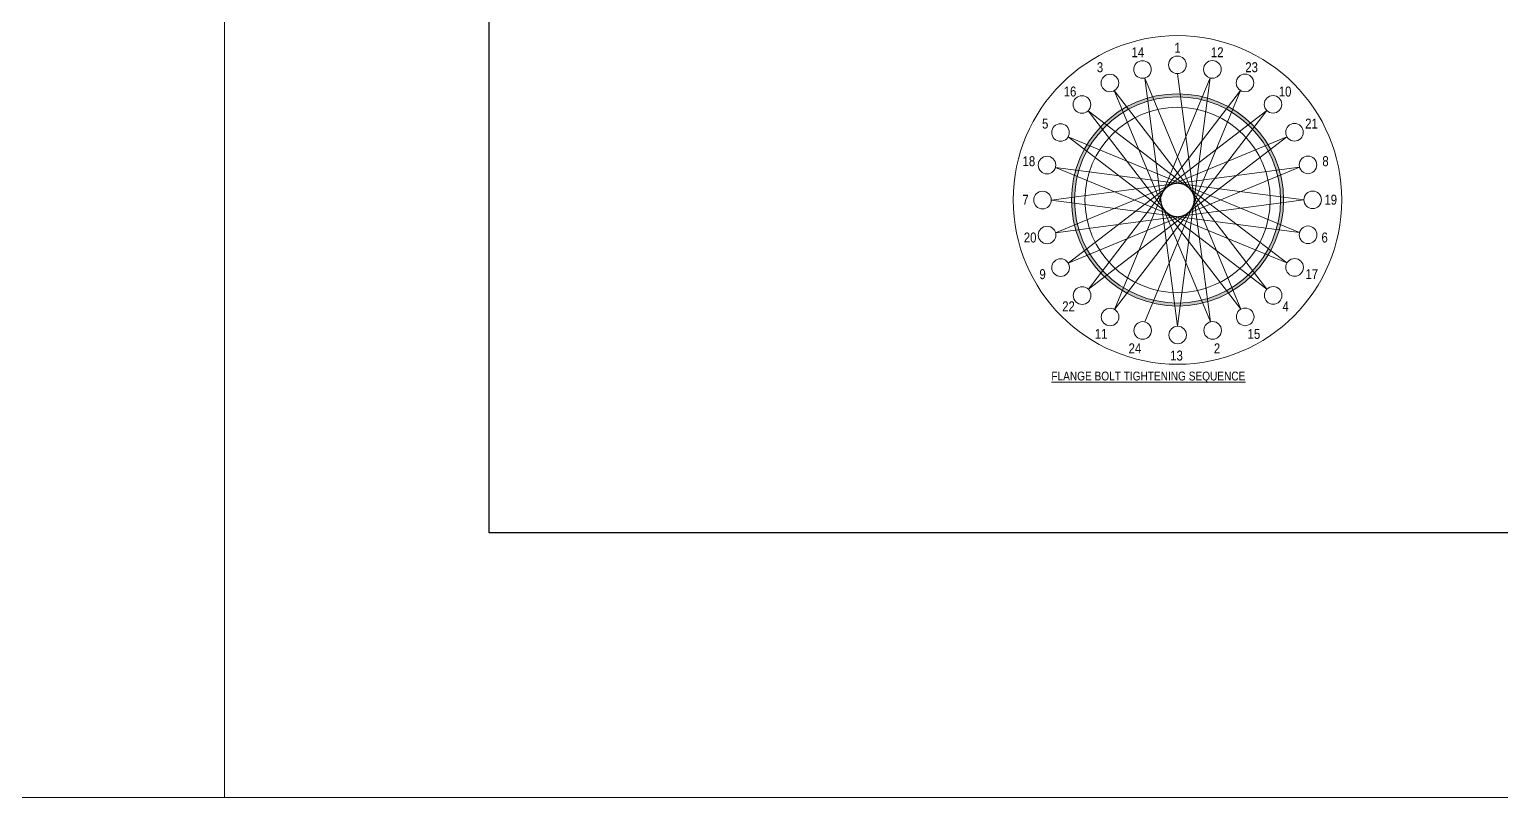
# Model space of a CAD drawing. Header units: inches. Extents: x 0 to 4744, y 0 to 4696.
# Drawn here: x 3813 to 4314, y 2075 to 2337 of the extents above; entities that cross this region are included whole.
import ezdxf

# ---------------------------------------------------------------- set-up
doc = ezdxf.new("R2010")
doc.units = ezdxf.units.IN
doc.header["$LTSCALE"] = 0.2
doc.header["$MEASUREMENT"] = 0
for name, color, linetype, lineweight in [('G-ANNO', 122, 'Continuous', 20), ('G-DIMS-JOG', 6, 'Continuous', 20), ('MS-LABL-1', 142, 'Continuous', 13), ('MS-LABL-2', 30, 'Continuous', 25), ('U-PIPE', 4, 'Continuous', 15), ('U-PIPE-FIK', 221, 'Continuous', 20)]:
    doc.layers.add(name, color=color, linetype=linetype, lineweight=lineweight)
doc.styles.get("Standard").update_dxf_attribs({"font": 'ARIALN.TTF'})

# ---------------------------------------------------------------- blocks, each defined once
blk = doc.blocks.new('*U11')
at = {"layer": 'U-PIPE-FIK'}
blk.add_circle((0, 0), 3, dxfattribs=at)
blk = doc.blocks.new('*U12')
at = {"layer": 'U-PIPE', "color": 0, "linetype": 'ByBlock', "lineweight": -2, "transparency": 16777216}
for p, rotation in [((517, 1124.17), 14.99999999999994), ((540.81, 1124.19), 345), ((505.91, 1119.57), 29.99999999999998), ((551.91, 1119.6), 329.9999999999999), ((496.38, 1112.25), 44.99999999999996), ((561.45, 1112.3), 314.9999999999999), ((489.08, 1102.71), 59.99999999999999), ((568.77, 1102.78), 299.9999999999999), ((484.49, 1091.61), 74.99999999999996), ((573.37, 1091.69), 285), ((482.94, 1079.7), 89.99999999999997), ((574.95, 1079.78), 269.9999999999999), ((484.51, 1067.8), 105), ((573.39, 1067.87), 255), ((489.12, 1056.71), 120), ((568.8, 1056.77), 240), ((496.44, 1047.18), 134.9999999999999), ((561.5, 1047.24), 225), ((505.97, 1039.88), 150), ((551.98, 1039.92), 209.9999999999999), ((517.07, 1035.29), 165), ((540.89, 1035.31), 194.9999999999999), ((528.98, 1033.74), 180)]:
    blk.add_blockref('*U11', p, dxfattribs=dict(at, rotation=rotation))
blk.add_blockref('*U11', (528.9, 1125.75), dxfattribs=at)

msp = doc.modelspace()

# ---------------------------------------------------------------- hatches: boundary and pattern name
at = {"layer": 'U-PIPE-FIK'}
h = msp.add_hatch(color=256, dxfattribs=at)
h.dxf.hatch_style = 1
h.paths.add_polyline_path([(4168.10981, 2278.86849, 1), (4240.37641, 2278.86849, 1)])
h.paths.add_polyline_path([(4239.34702, 2278.86849, -1), (4169.13919, 2278.86849, -1)], flags=16)
h.paths.add_polyline_path([(4235.79571, 2278.86844, -1), (4172.69062, 2278.86844, -1)], flags=0)

# ---------------------------------------------------------------- linework, layer by layer
at = {"layer": 'G-DIMS-JOG'}
for p, q in [((4182.77488, 2241.60882), (4215.33644, 2320.41488)), ((4204.28089, 2235.86652), (4193.07701, 2320.39535)), ((4204.20544, 2321.87037), (4215.40932, 2237.34154)), ((4182.70953, 2316.09034), (4234.67679, 2248.48817)), ((4225.71145, 2316.12806), (4193.14989, 2237.32201)), ((4167.02127, 2257.33481), (4234.62344, 2309.30207)), ((4225.7768, 2241.64655), (4173.80954, 2309.24872)), ((4166.98354, 2300.33673), (4245.7896, 2267.77517)), ((4241.46506, 2300.40208), (4173.86289, 2248.43482)), ((4161.24124, 2278.83072), (4245.77007, 2290.0346)), ((4241.50278, 2257.40016), (4162.69673, 2289.96172)), ((4247.24509, 2278.90617), (4162.71626, 2267.70229))]:
    msp.add_line(p, q, dxfattribs=at)
at = {"layer": 'G-DIMS-JOG', "ltscale": 15}
for p, q in [((4193.07701, 2320.39535), (4225.7768, 2241.64655)), ((4215.33644, 2320.41488), (4204.28089, 2235.86652)), ((4173.86289, 2248.43482), (4225.71145, 2316.12806)), ((4215.40932, 2237.34154), (4182.70953, 2316.09034)), ((4173.80954, 2309.24872), (4241.50278, 2257.40016)), ((4234.62344, 2309.30207), (4182.77488, 2241.60882)), ((4162.71626, 2267.70229), (4241.46506, 2300.40208)), ((4234.67679, 2248.48817), (4166.98354, 2300.33673)), ((4162.69673, 2289.96172), (4247.24509, 2278.90617)), ((4245.77007, 2290.0346), (4167.02127, 2257.33481)), ((4245.7896, 2267.77517), (4161.24124, 2278.83072))]:
    msp.add_line(p, q, dxfattribs=at)
at = {"layer": 'MS-LABL-1'}
for points in [[(3125.72583, 2748.11596), (3879.64546, 2748.11596), (3879.64546, 2075.33606), (3125.72583, 2075.33606)], [(3879.64546, 2748.11596), (4633.5651, 2748.11596), (4633.5651, 2075.33606), (3879.64546, 2075.33606)]]:
    msp.add_lwpolyline(points, close=True, dxfattribs=at)
at = {"layer": 'MS-LABL-2'}
msp.add_lwpolyline([(3969.7818, 2657.97963), (4543.42877, 2657.97963), (4543.42877, 2165.47239), (3969.7818, 2165.47239)], close=True, dxfattribs=at)
at = {"layer": 'U-PIPE-FIK'}
for centre, radius in [((4204.24311, 2278.86849), 55.95061), ((4204.24311, 2278.86849), 36.1333), ((4204.24311, 2278.86849), 35.10391), ((4204.24316, 2278.86844), 31.55255)]:
    msp.add_circle(centre, radius, dxfattribs=at)

# ---------------------------------------------------------------- block references
at = {"layer": 'U-PIPE'}
msp.add_blockref('*U12', (3675.3007, 1199.12577), dxfattribs=at)

# ---------------------------------------------------------------- texts
at = {"layer": 'G-ANNO'}
for s, width, gutter_width, insert, char_height, attachment_point in [('14', 79.3255633, 10, (4192.87456, 2330.84506), 3.375, 3), ('1', 79.3255633, 10, (4203.17016, 2332.3911), 3.375, 1), ('12', 79.3255633, 10, (4215.61165, 2330.84506), 3.375, 1), ('3', 79.3255633, 10, (4178.91486, 2325.7569), 3.375, 3), ('23', 79.3255633, 10, (4227.3176, 2325.7569), 3.375, 1), ('16', 79.3255633, 10, (4169.77751, 2317.47338), 3.375, 3), ('10', 79.3255633, 10, (4238.70871, 2317.47338), 3.375, 1), ('5', 79.3255633, 10, (4160.24275, 2306.559), 3.375, 3), ('21', 79.3255633, 10, (4247.71069, 2306.559), 3.375, 1), ('18', 79.3255633, 10, (4155.7673, 2293.75755), 3.375, 3), ('8', 79.3255633, 10, (4253.55618, 2293.75755), 3.375, 1), ('7', 79.3255633, 10, (4153.52981, 2280.63193), 3.375, 3), ('19', 79.3255633, 10, (4254.27138, 2280.63193), 3.375, 1), ('20', 79.3255633, 10, (4156.17648, 2267.75817), 3.375, 3), ('6', 79.3255633, 10, (4253.25584, 2267.75817), 3.375, 1), ('9', 79.3255633, 10, (4159.36534, 2255.28239), 3.375, 3), ('17', 79.3255633, 10, (4247.80362, 2255.28239), 3.375, 1), ('22', 79.3255633, 10, (4169.27207, 2244.30558), 3.375, 3), ('4', 79.3255633, 10, (4239.97675, 2244.30558), 3.375, 1), ('11', 79.3255633, 10, (4180.37619, 2234.94179), 3.375, 3), ('15', 79.3255633, 10, (4228.11002, 2234.94179), 3.375, 1), ('24', 79.3255633, 10, (4191.86883, 2230.01988), 3.375, 3), ('2', 79.3255633, 10, (4216.61739, 2230.01988), 3.375, 1), ('13', 79.3255633, 10, (4201.74853, 2227.56763), 3.375, 1), ('{\\LFLANGE BOLT TIGHTENING SEQUENCE}', 111.9722783, 12.0886, (4161.26884, 2220.40002), 3, 1)]:
    msp.add_mtext_dynamic_manual_height_columns(s, width=width, gutter_width=gutter_width, heights=[0], dxfattribs=dict(at, insert=insert, char_height=char_height, attachment_point=attachment_point))

doc.saveas('drawing.dxf')
